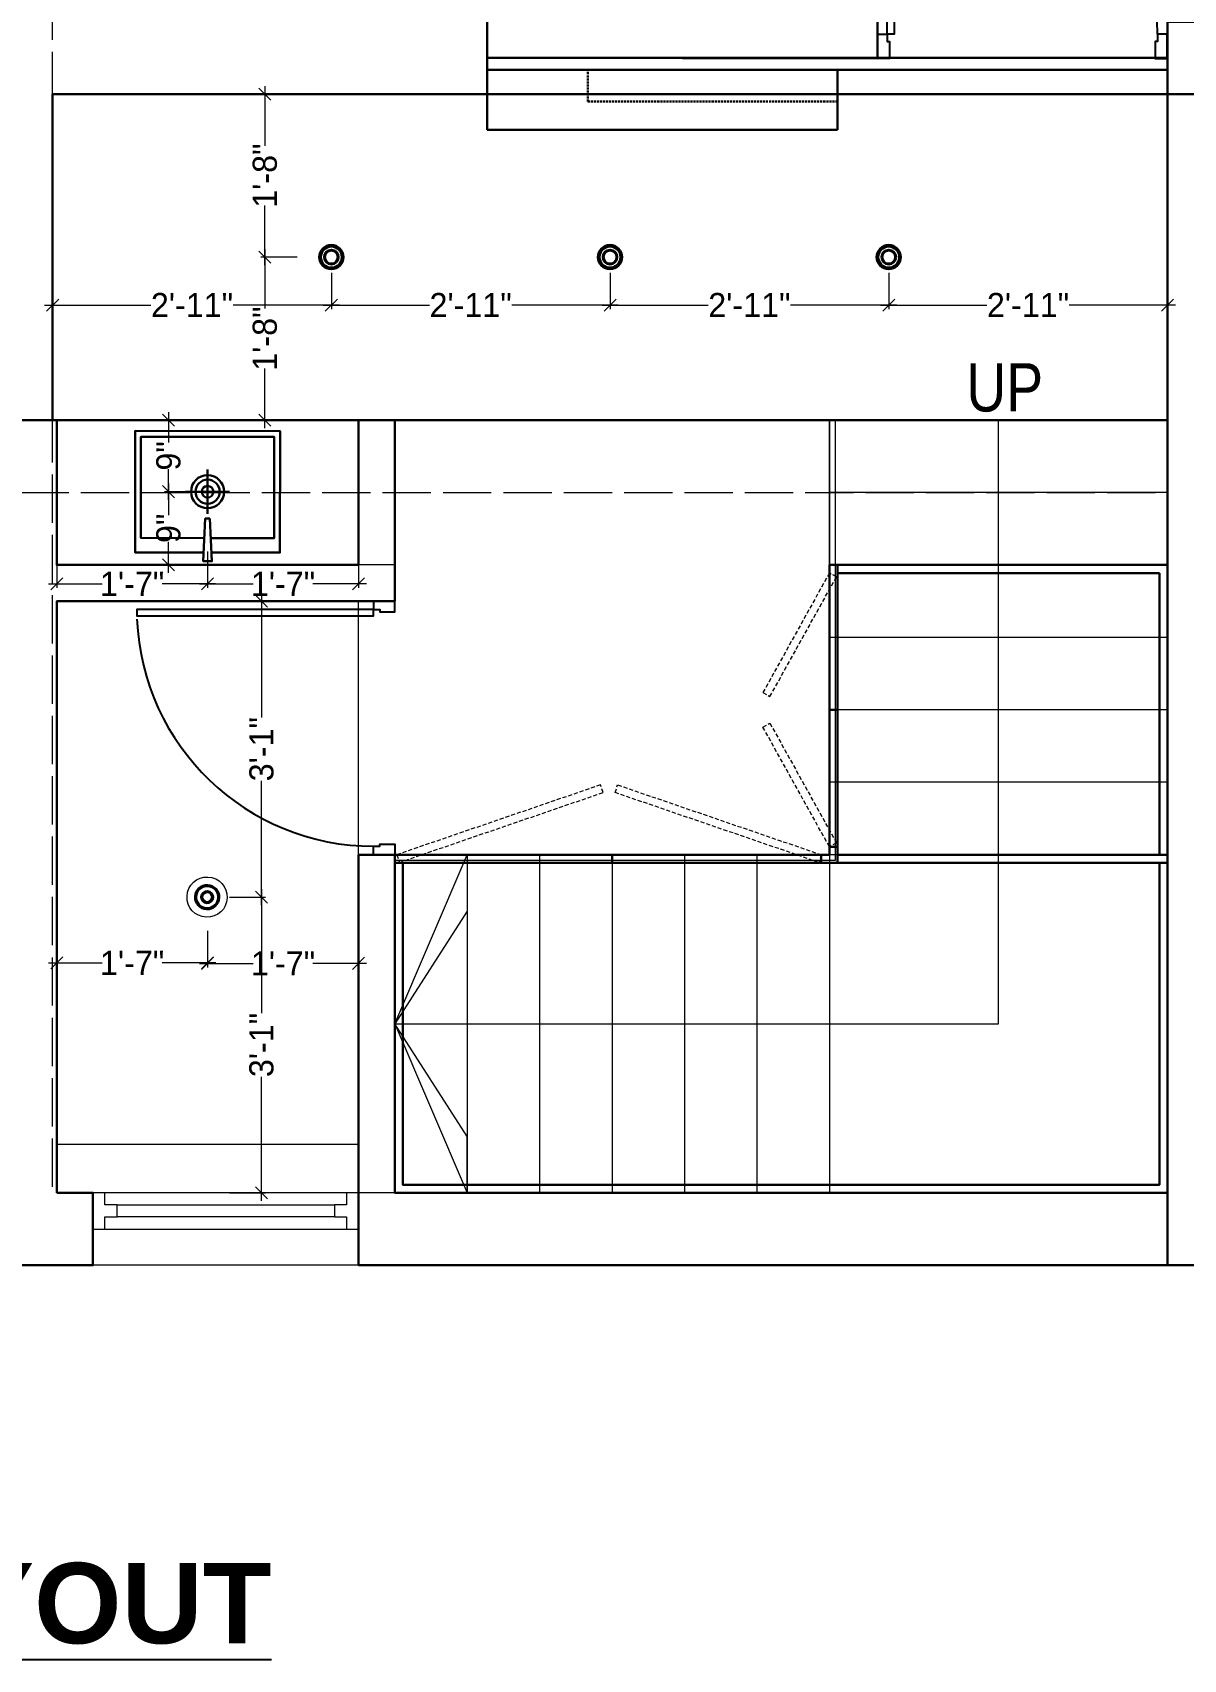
# Model space of a CAD drawing. Header units: millimetres. Extents: x 35877 to 3066687, y -650199 to -40525.
# Drawn here: x 148271.7 to 148414.7, y -180293 to -180090.9 of the extents above; entities that cross this region are included whole.
import ezdxf

# ---------------------------------------------------------------- set-up
doc = ezdxf.new("R2010")
doc.units = ezdxf.units.MM
doc.header["$MEASUREMENT"] = 0
doc.header["$PDMODE"] = 35
for name, pattern in [('00 . GROUND FLOOR$0$DASHED', [0.75, 0.5, -0.25]), ('ACAD_ISO02W100', [15, 12, -3]), ('DASHED', [0.75, 0.5, -0.25]), ('DASHED2', [0.375, 0.25, -0.125]), ('DASHEDX2', [1.5, 1, -0.5])]:
    doc.linetypes.add(name, pattern=pattern)
doc.layers.get('Defpoints').update_dxf_attribs({"color": 220})
for name, color, linetype in [('AR DOOR', 40, 'Continuous'), ('AR ELE-5', 134, 'Continuous'), ('GROUND FLOOR  ( Text )', 251, 'Continuous')]:
    doc.layers.add(name, color=color, linetype=linetype)
for name, color, linetype, lineweight in [('COLUMN', 1, 'Continuous', 30), ('Electrical', 84, 'Continuous', 30), ('FURNITURE', 32, 'Continuous', 9), ('furniture dimensions', 1, 'DASHED', 0), ('GROUND FLOOR', 7, 'Continuous', 9), ('GROUND FLOOR  ( PLINE )', 251, 'Continuous', 30), ('GROUND FLOOR ( DW_RAIL )', 7, 'Continuous', 9), ('GROUND FLOOR ( STAIR )', 251, 'Continuous', 9), ('Labelling', 1, 'Continuous', 25), ('NAME PLATE', 7, 'Continuous', 25), ('wall', 7, 'Continuous', 30)]:
    doc.layers.add(name, color=color, linetype=linetype, lineweight=lineweight)
doc.styles.add('Arial', font='arial.ttf')
doc.styles.add('century g', font='GOTHIC.TTF')
doc.styles.add("Cn_BT_0'-0", font='swissc.ttf')
doc.dimstyles.new('Archana', dxfattribs={"dimtxt": 2, "dimasz": 0.75, "dimexe": 0.5, "dimexo": 0.5, "dimgap": 0, "dimtad": 0, "dimzin": 0, "dimdsep": 46, "dimlunit": 4, "dimtxsty": 'century g', "dimblk": 'OBLIQUE', "dimcen": 0, "dimdle": 1, "dimclrd": 256, "dimclre": 256, "dimclrt": 256, "dimadec": 0, "dimazin": 0, "dimtfac": 1, "dimtofl": 0, "dimtmove": 1, "dimatfit": 3, "dimfxl": 1, "dimfxlon": 1, "dimtolj": 1, "dimtzin": 0, "dimlwd": -1, "dimlwe": -1, "dimarcsym": 0})

# ---------------------------------------------------------------- blocks, each defined once
blk = doc.blocks.new('*U18')
for points in [[(0, 0), (0, 1120), (-30, 1120), (-30, 0)], [(40, 0), (0, 0), (0, -30), (-10, -30), (-10, -100), (40, -100)], [(-1160, 0), (-1120, 0), (-1120, -30), (-1110, -30), (-1110, -100), (-1160, -100)]]:
    blk.add_lwpolyline(points, close=True)
at = {"layer": 'AR ELE-5', "linetype": 'ByBlock', "ltscale": 15}
blk.add_arc((1.6, -0.7), 1121.6, 92.37301, 179.96526, dxfattribs=at)
blk = doc.blocks.new('*U20')
for points in [[(0, 0), (0, 1120), (30, 1120), (30, 0)], [(-40, 0), (0, 0), (0, -30), (10, -30), (10, -100), (-40, -100)], [(1160, 0), (1120, 0), (1120, -30), (1110, -30), (1110, -100), (1160, -100)]]:
    blk.add_lwpolyline(points, close=True)
at = {"layer": 'AR ELE-5', "linetype": 'ByBlock', "ltscale": 15}
blk.add_arc((-1.6, -0.7), 1121.6, 0.03474, 87.62699, dxfattribs=at)
blk = doc.blocks.new('_Oblique')
at = {"layer": 'wall', "color": 0, "lineweight": -2}
blk.add_line((-0.5, -0.5), (0.5, 0.5), dxfattribs=at)
blk = doc.blocks.new('*D534')
at = {"layer": 'Defpoints', "color": 0, "linetype": 'Continuous', "lineweight": 0, "transparency": 16777216}
for p in [(148308.79, -180118.78, -0.01), (148308.79, -180124.74), (148274.17, -180125.93, -0.01)]:
    blk.add_point(p, dxfattribs=at)
at = {"layer": 'furniture dimensions', "color": 5, "linetype": 'Continuous', "transparency": 16777216}
for p, q in [((148308.79, -180120.74), (148308.79, -180125.24)), ((148273.17, -180124.74), (148286.37, -180124.74)), ((148309.79, -180124.74), (148296.59, -180124.74))]:
    blk.add_line(p, q, dxfattribs=at)
at = {"layer": 'furniture dimensions', "color": 5, "linetype": 'ByBlock', "transparency": 16777216}
blk.add_line((148274.17, -180125.43), (148274.17, -180124.24), dxfattribs=at)
at = {"layer": 'furniture dimensions', "color": 5, "linetype": 'Continuous', "transparency": 16777216, "xscale": 1.5, "yscale": 1.5, "zscale": 1.5, "rotation": 180}
blk.add_blockref('_Oblique', (148274.17, -180124.74), dxfattribs=at)
at = {"layer": 'furniture dimensions', "color": 5, "linetype": 'Continuous', "transparency": 16777216, "xscale": 1.5, "yscale": 1.5, "zscale": 1.5}
blk.add_blockref('_Oblique', (148308.79, -180124.74), dxfattribs=at)
at = {"layer": 'furniture dimensions', "linetype": 'Continuous', "lineweight": 0, "transparency": 16777216, "insert": (148291.48, -180124.74), "char_height": 3, "attachment_point": 5, "style": 'century g'}
blk.add_mtext('\\A1;2\'-11"', dxfattribs=at)
blk = doc.blocks.new('*D535')
at = {"layer": 'Defpoints', "color": 0, "linetype": 'Continuous', "lineweight": 0, "transparency": 16777216}
for p in [(148308.79, -180118.78, -0.01), (148343.42, -180118.78, -0.01), (148343.42, -180124.74)]:
    blk.add_point(p, dxfattribs=at)
at = {"layer": 'furniture dimensions', "color": 5, "linetype": 'ByBlock', "transparency": 16777216}
blk.add_line((148308.79, -180120.74), (148308.79, -180125.24), dxfattribs=at)
at = {"layer": 'furniture dimensions', "color": 5, "linetype": 'Continuous', "transparency": 16777216}
for p, q in [((148343.42, -180120.74), (148343.42, -180125.24)), ((148307.79, -180124.74), (148320.99, -180124.74)), ((148344.42, -180124.74), (148331.22, -180124.74))]:
    blk.add_line(p, q, dxfattribs=at)
at = {"layer": 'furniture dimensions', "color": 5, "linetype": 'Continuous', "transparency": 16777216, "xscale": 1.5, "yscale": 1.5, "zscale": 1.5, "rotation": 180}
blk.add_blockref('_Oblique', (148308.79, -180124.74), dxfattribs=at)
at = {"layer": 'furniture dimensions', "color": 5, "linetype": 'Continuous', "transparency": 16777216, "xscale": 1.5, "yscale": 1.5, "zscale": 1.5}
blk.add_blockref('_Oblique', (148343.42, -180124.74), dxfattribs=at)
at = {"layer": 'furniture dimensions', "linetype": 'Continuous', "lineweight": 0, "transparency": 16777216, "insert": (148326.1, -180124.74), "char_height": 3, "attachment_point": 5, "style": 'century g'}
blk.add_mtext('\\A1;2\'-11"', dxfattribs=at)
blk = doc.blocks.new('*D536')
at = {"layer": 'Defpoints', "color": 0, "linetype": 'Continuous', "lineweight": 0, "transparency": 16777216}
for p in [(148343.42, -180118.78, -0.01), (148378.04, -180118.78, -0.01), (148378.04, -180124.74)]:
    blk.add_point(p, dxfattribs=at)
at = {"layer": 'furniture dimensions', "color": 5, "linetype": 'ByBlock', "transparency": 16777216}
blk.add_line((148343.42, -180120.74), (148343.42, -180125.24), dxfattribs=at)
at = {"layer": 'furniture dimensions', "color": 5, "linetype": 'Continuous', "transparency": 16777216}
for p, q in [((148378.04, -180120.74), (148378.04, -180125.24)), ((148342.42, -180124.74), (148355.62, -180124.74)), ((148379.04, -180124.74), (148365.84, -180124.74))]:
    blk.add_line(p, q, dxfattribs=at)
at = {"layer": 'furniture dimensions', "color": 5, "linetype": 'Continuous', "transparency": 16777216, "xscale": 1.5, "yscale": 1.5, "zscale": 1.5, "rotation": 180}
blk.add_blockref('_Oblique', (148343.42, -180124.74), dxfattribs=at)
at = {"layer": 'furniture dimensions', "color": 5, "linetype": 'Continuous', "transparency": 16777216, "xscale": 1.5, "yscale": 1.5, "zscale": 1.5}
blk.add_blockref('_Oblique', (148378.04, -180124.74), dxfattribs=at)
at = {"layer": 'furniture dimensions', "linetype": 'Continuous', "lineweight": 0, "transparency": 16777216, "insert": (148360.73, -180124.74), "char_height": 3, "attachment_point": 5, "style": 'century g'}
blk.add_mtext('\\A1;2\'-11"', dxfattribs=at)
blk = doc.blocks.new('*D537')
at = {"layer": 'Defpoints', "color": 0, "linetype": 'Continuous', "lineweight": 0, "transparency": 16777216}
for p in [(148378.04, -180118.78, -0.01), (148412.67, -180118.78, -0.01), (148412.67, -180124.74)]:
    blk.add_point(p, dxfattribs=at)
at = {"layer": 'furniture dimensions', "color": 5, "linetype": 'ByBlock', "transparency": 16777216}
blk.add_line((148378.04, -180120.74), (148378.04, -180125.24), dxfattribs=at)
at = {"layer": 'furniture dimensions', "color": 5, "linetype": 'Continuous', "transparency": 16777216}
for p, q in [((148412.67, -180120.74), (148412.67, -180125.24)), ((148377.04, -180124.74), (148390.24, -180124.74)), ((148413.67, -180124.74), (148400.47, -180124.74))]:
    blk.add_line(p, q, dxfattribs=at)
at = {"layer": 'furniture dimensions', "color": 5, "linetype": 'Continuous', "transparency": 16777216, "xscale": 1.5, "yscale": 1.5, "zscale": 1.5, "rotation": 180}
blk.add_blockref('_Oblique', (148378.04, -180124.74), dxfattribs=at)
at = {"layer": 'furniture dimensions', "color": 5, "linetype": 'Continuous', "transparency": 16777216, "xscale": 1.5, "yscale": 1.5, "zscale": 1.5}
blk.add_blockref('_Oblique', (148412.67, -180124.74), dxfattribs=at)
at = {"layer": 'furniture dimensions', "linetype": 'Continuous', "lineweight": 0, "transparency": 16777216, "insert": (148395.35, -180124.74), "char_height": 3, "attachment_point": 5, "style": 'century g'}
blk.add_mtext('\\A1;2\'-11"', dxfattribs=at)
blk = doc.blocks.new('*D538')
at = {"layer": 'Defpoints', "color": 0, "linetype": 'Continuous', "lineweight": 0, "transparency": 16777216}
for p in [(148293.41, -180147.93, -0.01), (148288.56, -180157.03), (148293.41, -180157.03, -0.01)]:
    blk.add_point(p, dxfattribs=at)
at = {"layer": 'furniture dimensions', "color": 5, "linetype": 'ByBlock', "transparency": 16777216}
blk.add_line((148292.56, -180147.93), (148288.06, -180147.93), dxfattribs=at)
at = {"layer": 'furniture dimensions', "color": 5, "linetype": 'Continuous', "transparency": 16777216}
for p, q in [((148288.56, -180146.93), (148288.56, -180150.83)), ((148288.56, -180158.03), (148288.56, -180154.14)), ((148292.56, -180157.03), (148288.06, -180157.03))]:
    blk.add_line(p, q, dxfattribs=at)
at = {"layer": 'furniture dimensions', "color": 5, "linetype": 'Continuous', "transparency": 16777216, "xscale": 1.5, "yscale": 1.5, "zscale": 1.5}
for p, rotation in [((148288.56, -180147.93), 90), ((148288.56, -180157.03), 270)]:
    blk.add_blockref('_Oblique', p, dxfattribs=dict(at, rotation=rotation))
at = {"layer": 'furniture dimensions', "linetype": 'Continuous', "lineweight": 0, "transparency": 16777216, "insert": (148288.56, -180152.48), "char_height": 3, "attachment_point": 5, "rotation": 90, "style": 'century g'}
blk.add_mtext('\\A1;9"', dxfattribs=at)
blk = doc.blocks.new('*D539')
at = {"layer": 'Defpoints', "color": 0, "linetype": 'Continuous', "lineweight": 0, "transparency": 16777216}
for p in [(148288.56, -180139.03), (148293.42, -180139.03, -0.01), (148293.41, -180147.93, -0.01)]:
    blk.add_point(p, dxfattribs=at)
at = {"layer": 'furniture dimensions', "color": 5, "linetype": 'Continuous', "transparency": 16777216}
for p, q in [((148292.56, -180139.03), (148288.06, -180139.03)), ((148288.56, -180138.03), (148288.56, -180141.83)), ((148288.56, -180148.93), (148288.56, -180145.14))]:
    blk.add_line(p, q, dxfattribs=at)
at = {"layer": 'furniture dimensions', "color": 5, "linetype": 'ByBlock', "transparency": 16777216}
blk.add_line((148292.56, -180147.93), (148288.06, -180147.93), dxfattribs=at)
at = {"layer": 'furniture dimensions', "color": 5, "linetype": 'Continuous', "transparency": 16777216, "xscale": 1.5, "yscale": 1.5, "zscale": 1.5}
for p, rotation in [((148288.56, -180139.03), 90), ((148288.56, -180147.93), 270)]:
    blk.add_blockref('_Oblique', p, dxfattribs=dict(at, rotation=rotation))
at = {"layer": 'furniture dimensions', "linetype": 'Continuous', "lineweight": 0, "transparency": 16777216, "insert": (148288.56, -180143.48), "char_height": 3, "attachment_point": 5, "rotation": 90, "style": 'century g'}
blk.add_mtext('\\A1;9"', dxfattribs=at)
blk = doc.blocks.new('*D540')
at = {"layer": 'Defpoints', "color": 0, "linetype": 'Continuous', "lineweight": 0, "transparency": 16777216}
for p in [(148300.54, -180098.53), (148305.29, -180098.53, -0.01), (148308.79, -180118.78, -0.01)]:
    blk.add_point(p, dxfattribs=at)
at = {"layer": 'furniture dimensions', "color": 5, "linetype": 'Continuous', "transparency": 16777216}
for p, q in [((148300.54, -180097.53), (148300.54, -180104.94)), ((148304.54, -180098.53), (148300.04, -180098.53)), ((148300.54, -180119.78), (148300.54, -180112.38))]:
    blk.add_line(p, q, dxfattribs=at)
at = {"layer": 'furniture dimensions', "color": 5, "linetype": 'ByBlock', "transparency": 16777216}
blk.add_line((148304.54, -180118.78), (148300.04, -180118.78), dxfattribs=at)
at = {"layer": 'furniture dimensions', "color": 5, "linetype": 'Continuous', "transparency": 16777216, "xscale": 1.5, "yscale": 1.5, "zscale": 1.5}
for p, rotation in [((148300.54, -180098.53), 90), ((148300.54, -180118.78), 270)]:
    blk.add_blockref('_Oblique', p, dxfattribs=dict(at, rotation=rotation))
at = {"layer": 'furniture dimensions', "linetype": 'Continuous', "lineweight": 0, "transparency": 16777216, "insert": (148300.54, -180108.66), "char_height": 3, "attachment_point": 5, "rotation": 90, "style": 'century g'}
blk.add_mtext('\\A1;1\'-8"', dxfattribs=at)
blk = doc.blocks.new('*D541')
at = {"layer": 'Defpoints', "color": 0, "linetype": 'Continuous', "lineweight": 0, "transparency": 16777216}
for p in [(148308.79, -180118.78, -0.01), (148300.54, -180139.03), (148305.29, -180139.03, -0.01)]:
    blk.add_point(p, dxfattribs=at)
at = {"layer": 'furniture dimensions', "color": 5, "linetype": 'ByBlock', "transparency": 16777216}
blk.add_line((148304.54, -180118.78), (148300.04, -180118.78), dxfattribs=at)
at = {"layer": 'furniture dimensions', "color": 5, "linetype": 'Continuous', "transparency": 16777216}
for p, q in [((148300.54, -180117.78), (148300.54, -180125.19)), ((148300.54, -180140.03), (148300.54, -180132.63)), ((148304.54, -180139.03), (148300.04, -180139.03))]:
    blk.add_line(p, q, dxfattribs=at)
at = {"layer": 'furniture dimensions', "color": 5, "linetype": 'Continuous', "transparency": 16777216, "xscale": 1.5, "yscale": 1.5, "zscale": 1.5}
for p, rotation in [((148300.54, -180118.78), 90), ((148300.54, -180139.03), 270)]:
    blk.add_blockref('_Oblique', p, dxfattribs=dict(at, rotation=rotation))
at = {"layer": 'furniture dimensions', "linetype": 'Continuous', "lineweight": 0, "transparency": 16777216, "insert": (148300.54, -180128.91), "char_height": 3, "attachment_point": 5, "rotation": 90, "style": 'century g'}
blk.add_mtext('\\A1;1\'-8"', dxfattribs=at)
blk = doc.blocks.new('*D565')
at = {"layer": 'Defpoints', "color": 0, "linetype": 'Continuous', "lineweight": 0, "transparency": 16777216}
for p in [(148293.41, -180147.93), (148312.17, -180147.93), (148312.17, -180159.37)]:
    blk.add_point(p, dxfattribs=at)
at = {"layer": 'furniture dimensions', "color": 5, "linetype": 'ByBlock', "transparency": 16777216}
blk.add_line((148293.41, -180155.37), (148293.41, -180159.87), dxfattribs=at)
at = {"layer": 'furniture dimensions', "color": 5, "linetype": 'Continuous', "transparency": 16777216}
for p, q in [((148312.17, -180155.37), (148312.17, -180159.87)), ((148292.41, -180159.37), (148299.07, -180159.37)), ((148313.17, -180159.37), (148306.51, -180159.37))]:
    blk.add_line(p, q, dxfattribs=at)
at = {"layer": 'furniture dimensions', "color": 5, "linetype": 'Continuous', "transparency": 16777216, "xscale": 1.5, "yscale": 1.5, "zscale": 1.5, "rotation": 180}
blk.add_blockref('_Oblique', (148293.41, -180159.37), dxfattribs=at)
at = {"layer": 'furniture dimensions', "color": 5, "linetype": 'Continuous', "transparency": 16777216, "xscale": 1.5, "yscale": 1.5, "zscale": 1.5}
blk.add_blockref('_Oblique', (148312.17, -180159.37), dxfattribs=at)
at = {"layer": 'furniture dimensions', "linetype": 'Continuous', "lineweight": 0, "transparency": 16777216, "insert": (148302.79, -180159.37), "char_height": 3, "attachment_point": 5, "style": 'century g'}
blk.add_mtext('\\A1;1\'-7"', dxfattribs=at)
blk = doc.blocks.new('*D566')
at = {"layer": 'Defpoints', "color": 0, "linetype": 'Continuous', "lineweight": 0, "transparency": 16777216}
for p in [(148274.67, -180148.03), (148293.41, -180147.93), (148274.67, -180159.37)]:
    blk.add_point(p, dxfattribs=at)
at = {"layer": 'furniture dimensions', "color": 5, "linetype": 'Continuous', "transparency": 16777216}
for p, q in [((148274.67, -180155.37), (148274.67, -180159.87)), ((148273.67, -180159.37), (148280.32, -180159.37)), ((148294.41, -180159.37), (148287.76, -180159.37))]:
    blk.add_line(p, q, dxfattribs=at)
at = {"layer": 'furniture dimensions', "color": 5, "linetype": 'ByBlock', "transparency": 16777216}
blk.add_line((148293.41, -180155.37), (148293.41, -180159.87), dxfattribs=at)
at = {"layer": 'furniture dimensions', "color": 5, "linetype": 'Continuous', "transparency": 16777216, "xscale": 1.5, "yscale": 1.5, "zscale": 1.5, "rotation": 180}
blk.add_blockref('_Oblique', (148274.67, -180159.37), dxfattribs=at)
at = {"layer": 'furniture dimensions', "color": 5, "linetype": 'Continuous', "transparency": 16777216, "xscale": 1.5, "yscale": 1.5, "zscale": 1.5}
blk.add_blockref('_Oblique', (148293.41, -180159.37), dxfattribs=at)
at = {"layer": 'furniture dimensions', "linetype": 'Continuous', "lineweight": 0, "transparency": 16777216, "insert": (148284.04, -180159.37), "char_height": 3, "attachment_point": 5, "style": 'century g'}
blk.add_mtext('\\A1;1\'-7"', dxfattribs=at)
blk = doc.blocks.new('*D906')
at = {"layer": 'Defpoints', "color": 0, "linetype": 'Continuous', "lineweight": 0, "transparency": 16777216}
for p in [(148293.42, -180199.04), (148312.17, -180199.04), (148312.17, -180206.53)]:
    blk.add_point(p, dxfattribs=at)
at = {"layer": 'furniture dimensions', "color": 5, "linetype": 'ByBlock', "transparency": 16777216}
blk.add_line((148293.42, -180202.53), (148293.42, -180207.03), dxfattribs=at)
at = {"layer": 'furniture dimensions', "color": 5, "linetype": 'Continuous', "transparency": 16777216}
for p, q in [((148312.17, -180202.53), (148312.17, -180207.03)), ((148292.42, -180206.53), (148299.07, -180206.53)), ((148313.17, -180206.53), (148306.51, -180206.53))]:
    blk.add_line(p, q, dxfattribs=at)
at = {"layer": 'furniture dimensions', "color": 5, "linetype": 'Continuous', "transparency": 16777216, "xscale": 1.5, "yscale": 1.5, "zscale": 1.5, "rotation": 180}
blk.add_blockref('_Oblique', (148293.42, -180206.53), dxfattribs=at)
at = {"layer": 'furniture dimensions', "color": 5, "linetype": 'Continuous', "transparency": 16777216, "xscale": 1.5, "yscale": 1.5, "zscale": 1.5}
blk.add_blockref('_Oblique', (148312.17, -180206.53), dxfattribs=at)
at = {"layer": 'furniture dimensions', "linetype": 'Continuous', "lineweight": 0, "transparency": 16777216, "insert": (148302.79, -180206.53), "char_height": 3, "attachment_point": 5, "style": 'century g'}
blk.add_mtext('\\A1;1\'-7"', dxfattribs=at)
blk = doc.blocks.new('*D907')
at = {"layer": 'Defpoints', "color": 0, "linetype": 'Continuous', "lineweight": 0, "transparency": 16777216}
for p in [(148274.67, -180199.04), (148293.42, -180199.04), (148274.67, -180206.47)]:
    blk.add_point(p, dxfattribs=at)
at = {"layer": 'furniture dimensions', "color": 5, "linetype": 'Continuous', "transparency": 16777216}
for p, q in [((148274.67, -180202.47), (148274.67, -180206.97)), ((148273.67, -180206.47), (148280.32, -180206.47)), ((148294.42, -180206.47), (148287.76, -180206.47))]:
    blk.add_line(p, q, dxfattribs=at)
at = {"layer": 'furniture dimensions', "color": 5, "linetype": 'ByBlock', "transparency": 16777216}
blk.add_line((148293.42, -180202.47), (148293.42, -180206.97), dxfattribs=at)
at = {"layer": 'furniture dimensions', "color": 5, "linetype": 'Continuous', "transparency": 16777216, "xscale": 1.5, "yscale": 1.5, "zscale": 1.5, "rotation": 180}
blk.add_blockref('_Oblique', (148274.67, -180206.47), dxfattribs=at)
at = {"layer": 'furniture dimensions', "color": 5, "linetype": 'Continuous', "transparency": 16777216, "xscale": 1.5, "yscale": 1.5, "zscale": 1.5}
blk.add_blockref('_Oblique', (148293.42, -180206.47), dxfattribs=at)
at = {"layer": 'furniture dimensions', "linetype": 'Continuous', "lineweight": 0, "transparency": 16777216, "insert": (148284.04, -180206.47), "char_height": 3, "attachment_point": 5, "style": 'century g'}
blk.add_mtext('\\A1;1\'-7"', dxfattribs=at)
blk = doc.blocks.new('*D908')
at = {"layer": 'Defpoints', "color": 0, "linetype": 'Continuous', "lineweight": 0, "transparency": 16777216}
for p in [(148293.42, -180161.53), (148300.12, -180161.53), (148293.36, -180198.3)]:
    blk.add_point(p, dxfattribs=at)
at = {"layer": 'furniture dimensions', "color": 5, "linetype": 'Continuous', "transparency": 16777216}
for p, q in [((148296.12, -180161.53), (148300.62, -180161.53)), ((148300.12, -180160.53), (148300.12, -180175.97)), ((148300.12, -180199.3), (148300.12, -180183.86))]:
    blk.add_line(p, q, dxfattribs=at)
at = {"layer": 'furniture dimensions', "color": 5, "linetype": 'ByBlock', "transparency": 16777216}
blk.add_line((148296.12, -180198.3), (148300.62, -180198.3), dxfattribs=at)
at = {"layer": 'furniture dimensions', "color": 5, "linetype": 'Continuous', "transparency": 16777216, "xscale": 1.5, "yscale": 1.5, "zscale": 1.5}
for p, rotation in [((148300.12, -180161.53), 90), ((148300.12, -180198.3), 270)]:
    blk.add_blockref('_Oblique', p, dxfattribs=dict(at, rotation=rotation))
at = {"layer": 'furniture dimensions', "linetype": 'Continuous', "lineweight": 0, "transparency": 16777216, "insert": (148300.12, -180179.92), "char_height": 3, "attachment_point": 5, "rotation": 90, "style": 'century g'}
blk.add_mtext('\\A1;3\'-1"', dxfattribs=at)
blk = doc.blocks.new('*D909')
at = {"layer": 'Defpoints', "color": 0, "linetype": 'Continuous', "lineweight": 0, "transparency": 16777216}
for p in [(148293.36, -180198.3), (148293.42, -180235.03), (148300.12, -180235.03)]:
    blk.add_point(p, dxfattribs=at)
at = {"layer": 'furniture dimensions', "color": 5, "linetype": 'ByBlock', "transparency": 16777216}
blk.add_line((148296.12, -180198.3), (148300.62, -180198.3), dxfattribs=at)
at = {"layer": 'furniture dimensions', "color": 5, "linetype": 'Continuous', "transparency": 16777216}
for p, q in [((148300.12, -180197.3), (148300.12, -180212.72)), ((148300.12, -180236.03), (148300.12, -180220.61)), ((148296.12, -180235.03), (148300.62, -180235.03))]:
    blk.add_line(p, q, dxfattribs=at)
at = {"layer": 'furniture dimensions', "color": 5, "linetype": 'Continuous', "transparency": 16777216, "xscale": 1.5, "yscale": 1.5, "zscale": 1.5}
for p, rotation in [((148300.12, -180198.3), 90), ((148300.12, -180235.03), 270)]:
    blk.add_blockref('_Oblique', p, dxfattribs=dict(at, rotation=rotation))
at = {"layer": 'furniture dimensions', "linetype": 'Continuous', "lineweight": 0, "transparency": 16777216, "insert": (148300.12, -180216.67), "char_height": 3, "attachment_point": 5, "rotation": 90, "style": 'century g'}
blk.add_mtext('\\A1;3\'-1"', dxfattribs=at)

msp = doc.modelspace()

# ---------------------------------------------------------------- linework, layer by layer
at = {"layer": 'COLUMN', "transparency": 33554687, "elevation": -0.2268}
msp.add_lwpolyline([(148427.6668, -180089.5345), (148427.6668, -180098.5345), (148412.6668, -180098.5345), (148412.6668, -180089.5345)], close=True, dxfattribs=at)
at = {"layer": 'Electrical', "transparency": 33554687}
for p, q in [((148293.4129, -180145.1892, -0.2268), (148293.4129, -180150.6762, -0.2268)), ((148296.1564, -180147.9327, -0.2268), (148290.6693, -180147.9327, -0.2268))]:
    msp.add_line(p, q, dxfattribs=at)
at = {"layer": 'Electrical', "color": 18, "ltscale": 8, "true_color": 0x000000, "transparency": 33554687}
for centre, radius in [((148308.7918, -180118.7845, -0.2268), 1.5044), ((148308.7918, -180118.7845, -0.2268), 1.3044), ((148343.4168, -180118.7845, -0.2268), 1.5044), ((148343.4168, -180118.7845, -0.2268), 1.3044), ((148378.0418, -180118.7845, -0.2268), 1.5044), ((148378.0418, -180118.7845, -0.2268), 1.3044), ((148308.7918, -180118.7845, -0.2268), 0.9044), ((148308.7918, -180118.7845, -0.2268), 0.8044), ((148343.4168, -180118.7845, -0.2268), 0.9044), ((148343.4168, -180118.7845, -0.2268), 0.8044), ((148378.0418, -180118.7845, -0.2268), 0.9044), ((148378.0418, -180118.7845, -0.2268), 0.8044)]:
    msp.add_circle(centre, radius, dxfattribs=at)
at = {"layer": 'Electrical', "transparency": 33554687}
for radius in [2.0576, 1.5]:
    msp.add_circle((148293.4129, -180147.9327, -0.2268), radius, dxfattribs=at)
at = {"layer": 'Electrical', "color": 5, "lineweight": 5, "ltscale": 8, "transparency": 33554687}
msp.add_ellipse((148293.3584, -180198.3016, -0.2268), major_axis=(1.6933, -1.8392), ratio=1, start_param=-0.78539816, end_param=5.49778714, dxfattribs=at)
at = {"layer": 'Electrical', "color": 5, "ltscale": 8, "transparency": 33554687}
for major_axis, start_param, end_param in [((1.016, -1.1035), -0.78539816, 5.49778714), ((-1.0116, -0.9313), 0.7853981633977538, 7.06858347057734), ((-0.5445, -0.5013), 0.7853981634018459, 7.068583470581432), ((-0.4525, -0.4166), 0.7853981634031404, 7.068583470582727)]:
    msp.add_ellipse((148293.3584, -180198.3016, -0.2268), major_axis=major_axis, ratio=1, start_param=start_param, end_param=end_param, dxfattribs=at)
at = {"layer": 'FURNITURE', "color": 9, "lineweight": 30, "true_color": 0xc7c8ca, "transparency": 33554687}
for p, q in [((148328.1668, -180095.5345, -0.2268), (148328.1668, -180102.9675, -0.2268)), ((148371.6668, -180102.9675, -0.2268), (148371.6668, -180095.5345, -0.2268)), ((148328.1668, -180102.9675, -0.2268), (148371.6668, -180102.9675, -0.2268))]:
    msp.add_line(p, q, dxfattribs=at)
at = {"layer": 'FURNITURE', "color": 9, "lineweight": 30, "ltscale": 0.4, "true_color": 0xc7c8ca, "transparency": 33554687}
for p, q in [((148370.6668, -180157.0345, -0.2268), (148371.6668, -180157.0345, -0.2268)), ((148370.6668, -180193.0345, -0.2268), (148370.6668, -180157.0345, -0.2268)), ((148371.6668, -180157.0345, -0.2268), (148371.6668, -180193.0345, -0.2268)), ((148371.6668, -180157.0345, -0.2268), (148412.6668, -180157.0345, -0.2268)), ((148371.6668, -180158.0345, -0.2268), (148411.6668, -180158.0345, -0.2268)), ((148371.6668, -180175.0345, -0.2268), (148370.6668, -180175.0345, -0.2268)), ((148343.6668, -180193.0345, -0.2268), (148316.6668, -180193.0345, -0.2268)), ((148370.6668, -180194.0345, -0.2268), (148316.6668, -180194.0345, -0.2268)), ((148343.6668, -180194.0345, -0.2268), (148343.6668, -180193.0345, -0.2268)), ((148343.6668, -180193.0345, -0.2268), (148370.6668, -180193.0345, -0.2268)), ((148371.6668, -180193.0345, -0.2268), (148412.6668, -180193.0345, -0.2268)), ((148371.6668, -180194.0345, -0.2268), (148412.6668, -180194.0345, -0.2268))]:
    msp.add_line(p, q, dxfattribs=at)
at = {"layer": 'FURNITURE', "color": 9, "lineweight": 30, "true_color": 0xc7c8ca, "transparency": 33554687, "elevation": -0.2268}
for points in [[(148328.1668, -180094.0345), (148412.6668, -180094.0345), (148412.6668, -180095.5345), (148328.1668, -180095.5345)], [(148293.6964, -180151.2779), (148293.1248, -180151.2776), (148292.8669, -180156.5743), (148293.9472, -180156.5751)]]:
    msp.add_lwpolyline(points, close=True, dxfattribs=at)
at = {"layer": 'FURNITURE', "color": 9, "linetype": 'DASHED2', "lineweight": 30, "true_color": 0xc7c8ca, "transparency": 33554687, "elevation": -0.2268}
msp.add_lwpolyline([(148340.6668, -180095.5345), (148371.6668, -180095.5345), (148371.6668, -180099.451), (148340.6668, -180099.451)], close=True, dxfattribs=at)
at = {"layer": 'FURNITURE', "color": 9, "lineweight": 30, "true_color": 0xc7c8ca, "transparency": 33554687, "elevation": -0.2268}
for points in [[(148292.9195, -180155.4941), (148284.4085, -180155.4797), (148284.4173, -180140.3857), (148302.4172, -180140.4064), (148302.4085, -180155.5003), (148293.8961, -180155.4948)], [(148293.0072, -180153.6938), (148285.1299, -180153.6797), (148285.1369, -180141.1064), (148301.6966, -180141.126), (148301.6895, -180153.6994), (148293.8108, -180153.6943)]]:
    msp.add_lwpolyline(points, dxfattribs=at)
at = {"layer": 'FURNITURE', "color": 9, "lineweight": 30, "ltscale": 0.4, "true_color": 0xc7c8ca, "transparency": 33554687, "elevation": -0.2268}
for points in [[(148411.6668, -180193.0345), (148411.6668, -180158.0345)], [(148370.6668, -180194.0345), (148371.6668, -180194.0345), (148371.6668, -180192.0345), (148370.6668, -180192.0345), (148370.6668, -180193.0345)], [(148317.6668, -180194.0345), (148317.6668, -180234.0345), (148411.6668, -180234.0345), (148411.6668, -180194.0345)], [(148371.6668, -180193.0345), (148371.6668, -180194.0345), (148369.6668, -180194.0345), (148369.6668, -180193.0345), (148370.6668, -180193.0345)]]:
    msp.add_lwpolyline(points, dxfattribs=at)
at = {"layer": 'FURNITURE', "color": 9, "lineweight": 30, "true_color": 0xc7c8ca, "transparency": 33554687}
msp.add_circle((148293.4129, -180147.9327, -0.2268), 0.7202, dxfattribs=at)
at = {"layer": 'furniture dimensions', "color": 9, "linetype": 'Continuous', "lineweight": 30, "true_color": 0xc7c8ca, "transparency": 33554687, "elevation": -0.2268}
for points in [[(148274.1668, -180098.5345), (148412.6668, -180098.5345), (148412.6668, -180139.0345), (148274.1668, -180139.0345)], [(148274.6668, -180139.0345), (148312.1668, -180139.0345), (148312.1668, -180157.0345), (148274.6668, -180157.0345)]]:
    msp.add_lwpolyline(points, close=True, dxfattribs=at)
at = {"layer": 'GROUND FLOOR', "transparency": 33554687}
for p, q in [((148328.1668, -180094.0345, -0.2268), (148328.1668, -180089.5345, -0.2268)), ((148412.6668, -180089.5345, -0.2268), (148412.6668, -180244.0345, -0.2268)), ((148312.1668, -180157.0345, -0.2268), (148312.1668, -180139.0345, -0.2268)), ((148316.6668, -180161.5345, -0.2268), (148316.6668, -180139.0345, -0.2268)), ((148312.1668, -180244.0345, -0.2268), (148312.1668, -180161.5345, -0.2268)), ((148316.6668, -180235.0345, -0.2268), (148316.6668, -180193.0345, -0.2268)), ((148412.6668, -180235.0345, -0.2268), (148279.1668, -180235.0345, -0.2268)), ((148511.6668, -180244.0345, -0.2268), (148111.1668, -180244.0345, -0.2268))]:
    msp.add_line(p, q, dxfattribs=at)
at = {"layer": 'GROUND FLOOR', "color": 5, "transparency": 33554687}
msp.add_line((148316.6668, -180161.5345, -0.2268), (148274.6668, -180161.5345, -0.2268), dxfattribs=at)
at = {"layer": 'GROUND FLOOR', "transparency": 33554687, "elevation": -0.2268}
msp.add_lwpolyline([(148370.6668, -180139.0345), (148370.6668, -180193.0345), (148316.6668, -180193.0345)], dxfattribs=at)
at = {"layer": 'GROUND FLOOR  ( PLINE )', "transparency": 33554687}
for p, q in [((148328.1668, -180094.0345, -0.2268), (148328.1668, -180089.5345, -0.2268)), ((148376.6285, -180089.5345, -0.2268), (148376.6285, -180094.1015, -0.2268)), ((148328.1668, -180094.0345, -0.2268), (148376.6285, -180094.1015, -0.2268))]:
    msp.add_line(p, q, dxfattribs=at)
at = {"layer": 'GROUND FLOOR  ( PLINE )', "lineweight": 0, "transparency": 33554687}
msp.add_line((148312.1668, -180229.0345, -0.2268), (148274.6668, -180229.0345, -0.2268), dxfattribs=at)
at = {"layer": 'GROUND FLOOR  ( PLINE )', "transparency": 33554687, "elevation": -0.2268}
for points in [[(148417.1668, -180221.5345), (148445.6617, -180221.5345), (148445.6617, -180226.0345), (148417.1668, -180226.0345), (148417.1668, -180244.0345), (148412.6668, -180244.0345), (148412.6668, -180089.5345), (148441.1668, -180089.5345), (148441.1668, -180094.0345), (148427.6668, -180094.0345)], [(148274.6668, -180235.0345), (148274.6668, -180161.5345), (148316.6668, -180161.5345), (148316.6668, -180139.0345), (148312.1668, -180139.0345), (148312.1668, -180157.0345), (148274.6668, -180157.0345), (148274.6668, -180139.0345), (148270.1668, -180139.0345), (148270.1668, -180235.0345), (148243.1668, -180235.0345), (148243.1668, -180244.0345), (148274.6668, -180244.0345)], [(148274.6668, -180244.0345), (148274.6668, -180244.0345), (148279.1668, -180244.0345), (148279.1668, -180235.0345), (148274.6668, -180235.0345)]]:
    msp.add_lwpolyline(points, dxfattribs=at)
msp.add_lwpolyline([(148412.6668, -180235.0345), (148316.6668, -180235.0345), (148316.6668, -180193.0345), (148312.1668, -180193.0345), (148312.1668, -180244.0345), (148412.6668, -180244.0345)], close=True, dxfattribs=at)
at = {"layer": 'GROUND FLOOR ( DW_RAIL )', "transparency": 33554687, "elevation": -0.2268}
msp.add_lwpolyline([(148312.1668, -180235.0345), (148310.6668, -180235.0345), (148310.6668, -180236.5345), (148309.1668, -180236.5345), (148309.1668, -180238.0345), (148282.1668, -180238.0345), (148282.1668, -180236.5345), (148280.6668, -180236.5345), (148280.6668, -180235.0345), (148279.1668, -180235.0345), (148279.1668, -180239.5345), (148280.6668, -180239.5345), (148280.6668, -180238.0345), (148282.1668, -180238.0345), (148282.1668, -180236.5345), (148309.1668, -180236.5345), (148309.1668, -180238.0345), (148310.6668, -180238.0345), (148310.6668, -180239.5345), (148312.1668, -180239.5345), (148312.1668, -180235.0345), (148279.1668, -180235.0345), (148279.1668, -180239.5345), (148312.1668, -180239.5345)], close=True, dxfattribs=at)
at = {"layer": 'GROUND FLOOR ( STAIR )', "transparency": 33554687}
for p, q in [((148412.6668, -180139.0345, -0.2268), (148370.6668, -180139.0345, -0.2268)), ((148370.6668, -180139.0345, -0.2268), (148370.6668, -180235.0345, -0.2268)), ((148412.6668, -180148.0345, -0.2268), (148370.6668, -180148.0345, -0.2268)), ((148412.6668, -180157.0345, -0.2268), (148370.6668, -180157.0345, -0.2268)), ((148412.6668, -180166.0345, -0.2268), (148370.6668, -180166.0345, -0.2268)), ((148412.6668, -180175.0345, -0.2268), (148370.6668, -180175.0345, -0.2268)), ((148412.6668, -180184.0345, -0.2268), (148370.6668, -180184.0345, -0.2268)), ((148412.6668, -180193.0345, -0.2268), (148316.6668, -180193.0345, -0.2268)), ((148325.6668, -180193.0345, -0.2268), (148325.6668, -180235.0345, -0.2268)), ((148334.6668, -180193.0345, -0.2268), (148334.6668, -180235.0345, -0.2268)), ((148343.6668, -180193.0345, -0.2268), (148343.6668, -180235.0345, -0.2268)), ((148352.6668, -180193.0345, -0.2268), (148352.6668, -180235.0345, -0.2268)), ((148361.6668, -180193.0345, -0.2268), (148361.6668, -180235.0345, -0.2268))]:
    msp.add_line(p, q, dxfattribs=at)
at = {"layer": 'GROUND FLOOR ( STAIR )', "color": 5, "linetype": 'ACAD_ISO02W100', "ltscale": 0.7, "transparency": 33554687}
msp.add_line((148316.6668, -180157.0345, -0.2268), (148274.6668, -180157.0345, -0.2268), dxfattribs=at)
at = {"layer": 'GROUND FLOOR ( STAIR )', "color": 9, "linetype": 'DASHEDX2', "true_color": 0xc7c8ca, "transparency": 33554687}
for p, q in [((148412.6668, -180157.0345, -0.2268), (148370.6668, -180157.0345, -0.2268)), ((148412.6668, -180193.0345, -0.2268), (148316.6668, -180193.0345, -0.2268))]:
    msp.add_line(p, q, dxfattribs=at)
at = {"layer": 'GROUND FLOOR ( STAIR )', "transparency": 33554687, "elevation": -0.2268}
msp.add_lwpolyline([(148316.6668, -180214.0345), (148325.6668, -180193.0345), (148325.6668, -180200.0345), (148316.6668, -180214.0345), (148325.6668, -180235.0345), (148325.6668, -180228.0345), (148316.6668, -180214.0345), (148391.6668, -180214.0345), (148391.6668, -180139.0345)], dxfattribs=at)
msp.add_lwpolyline([(148316.6668, -180193.0345), (148370.6668, -180193.0345), (148370.6668, -180139.0345), (148371.3668, -180139.0345), (148371.3668, -180193.7345), (148316.6668, -180193.7345)], close=True, dxfattribs=at)
at = {"layer": 'GROUND FLOOR ( STAIR )', "color": 9, "linetype": '00 . GROUND FLOOR$0$DASHED', "lineweight": 5, "true_color": 0xc7c8ca, "transparency": 33554687, "elevation": -0.2268}
for points in [[(148371.5408, -180158.5203), (148370.6668, -180158.0345), (148362.4084, -180172.8938), (148363.2824, -180173.3796)], [(148371.5408, -180191.5487), (148370.6668, -180192.0345), (148362.4084, -180177.1752), (148363.2824, -180176.6894)], [(148317.241, -180193.9805), (148342.5461, -180185.308), (148342.2219, -180184.362), (148316.9168, -180193.0345)], [(148369.3426, -180193.9805), (148344.0374, -180185.308), (148344.3616, -180184.362), (148369.6668, -180193.0345)]]:
    msp.add_lwpolyline(points, close=True, dxfattribs=at)
at = {"layer": 'Labelling', "color": 251, "linetype": 'ACAD_ISO02W100', "lineweight": 0, "ltscale": 0.5, "true_color": 0x636466, "transparency": 33554687}
for p, q in [((148274.1668, -180234.2838, -0.2268), (148274.1668, -179960.5345, -0.2268)), ((148274.1668, -180098.5345, -0.2268), (148412.6668, -180098.5345, -0.2268)), ((148274.6668, -180139.0345, -0.2268), (148412.6668, -180139.0345, -0.2268)), ((148270.1668, -180148.0345, -0.2268), (148412.6668, -180148.0345, -0.2268))]:
    msp.add_line(p, q, dxfattribs=at)

# ---------------------------------------------------------------- block references
at = {"layer": 'AR DOOR', "linetype": 'ByBlock', "lineweight": -2, "transparency": 33554687, "extrusion": (0, 0, -1), "xscale": -0.02999999999997555, "yscale": 0.02999999999997555, "zscale": -0.02999999999997555}
msp.add_blockref('*U20', (-148377.8285, -180091.1015, 0.2268), dxfattribs=at)
at = {"layer": 'AR DOOR', "linetype": 'ByBlock', "lineweight": -2, "transparency": 33554687, "extrusion": (0, 0, -1), "xscale": -0.02624999999989069, "yscale": 0.02624999999989069, "zscale": -0.02624999999989069, "rotation": 270}
msp.add_blockref('*U18', (-148314.0418, -180162.5845, 0.2268), dxfattribs=at)

# ---------------------------------------------------------------- texts
at = {"layer": 'GROUND FLOOR  ( Text )', "transparency": 33554687, "insert": (148392.455, -180135.0089, -0.2268), "char_height": 6, "attachment_point": 5, "style": "Cn_BT_0'-0"}
msp.add_mtext('UP', dxfattribs=at)
at = {"layer": 'NAME PLATE', "color": 1, "transparency": 33554687, "insert": (148237.3315, -180286.0865, -0.1027), "char_height": 10, "attachment_point": 5, "style": 'Arial'}
msp.add_mtext_dynamic_manual_height_columns('{\\fArial|b1|i0|c0|p34;\\LLIGHTING LAYOUT}', width=294.142415, gutter_width=1, heights=[0], dxfattribs=at)

# ---------------------------------------------------------------- dimensions: what is measured, and where the dimension line sits
at = {"layer": 'furniture dimensions', "color": 5, "linetype": 'Continuous', "lineweight": 0, "transparency": 33554687}
for base, p1, p2, picture, middle in [((148300.5448, -180098.5345, -0.2215), (148308.7918, -180118.7845, -0.2268), (148305.2918, -180098.5345, -0.2268), '*D540', (148300.5448, -180108.6595, -0.2215)), ((148300.5448, -180139.0345, -0.2215), (148308.7918, -180118.7845, -0.2268), (148305.2918, -180139.0345, -0.2268), '*D541', (148300.5448, -180128.9095, -0.2215)), ((148288.562, -180139.0345, -0.2215), (148293.4129, -180147.9327, -0.2268), (148293.4168, -180139.0345, -0.2268), '*D539', (148288.562, -180143.4836, -0.2215)), ((148288.562, -180157.0345, -0.2215), (148293.4129, -180147.9327, -0.2268), (148293.4129, -180157.0345, -0.2268), '*D538', (148288.562, -180152.4836, -0.2215)), ((148300.1211, -180161.5345, -0.2268), (148293.3584, -180198.3016, -0.2268), (148293.4168, -180161.5345, -0.2268), '*D908', (148300.1211, -180179.9181, -0.2268)), ((148300.1211, -180235.0345, -0.2268), (148293.3584, -180198.3016, -0.2268), (148293.4168, -180235.0345, -0.2268), '*D909', (148300.1211, -180216.6681, -0.2268))]:
    dim = msp.add_linear_dim(base=base, p1=p1, p2=p2, angle=90, dimstyle='Archana', override={"dimtxt": 3, "dimasz": 1.5, "dimdec": 0, "dimclrd": 5, "dimclre": 5, "dimfxl": 4}, dxfattribs=at)
    dim.commit()
    dim.dimension.update_dxf_attribs({"geometry": picture, "text_midpoint": middle})
for base, p1, p2, picture, middle in [((148308.7918, -180124.7391, -0.2215), (148274.1668, -180125.9291, -0.2268), (148308.7918, -180118.7845, -0.2268), '*D534', (148291.4793, -180124.7391, -0.2215)), ((148343.4168, -180124.7391, -0.2215), (148308.7918, -180118.7845, -0.2268), (148343.4168, -180118.7845, -0.2268), '*D535', (148326.1043, -180124.7391, -0.2215)), ((148378.0418, -180124.7391, -0.2215), (148343.4168, -180118.7845, -0.2268), (148378.0418, -180118.7845, -0.2268), '*D536', (148360.7293, -180124.7391, -0.2215)), ((148412.6668, -180124.7391, -0.2215), (148378.0418, -180118.7845, -0.2268), (148412.6668, -180118.7845, -0.2268), '*D537', (148395.3543, -180124.7391, -0.2215)), ((148274.6668, -180159.3666, -0.2268), (148293.4129, -180147.9327, -0.2268), (148274.6668, -180148.0345, -0.2268), '*D566', (148284.0398, -180159.3666, -0.2268)), ((148312.1668, -180159.3666, -0.2268), (148293.4129, -180147.9327, -0.2268), (148312.1668, -180147.9327, -0.2268), '*D565', (148302.7898, -180159.3666, -0.2268)), ((148274.6668, -180206.4658, -0.2268), (148293.4168, -180199.0394, -0.2268), (148274.6668, -180199.0394, -0.2268), '*D907', (148284.0418, -180206.4658, -0.2268)), ((148312.1668, -180206.5329, -0.2268), (148293.4168, -180199.0394, -0.2268), (148312.1668, -180199.0394, -0.2268), '*D906', (148302.7918, -180206.5329, -0.2268))]:
    dim = msp.add_linear_dim(base=base, p1=p1, p2=p2, dimstyle='Archana', override={"dimtxt": 3, "dimasz": 1.5, "dimdec": 0, "dimclrd": 5, "dimclre": 5, "dimfxl": 4}, dxfattribs=at)
    dim.commit()
    dim.dimension.update_dxf_attribs({"geometry": picture, "text_midpoint": middle})

doc.saveas('drawing.dxf')
